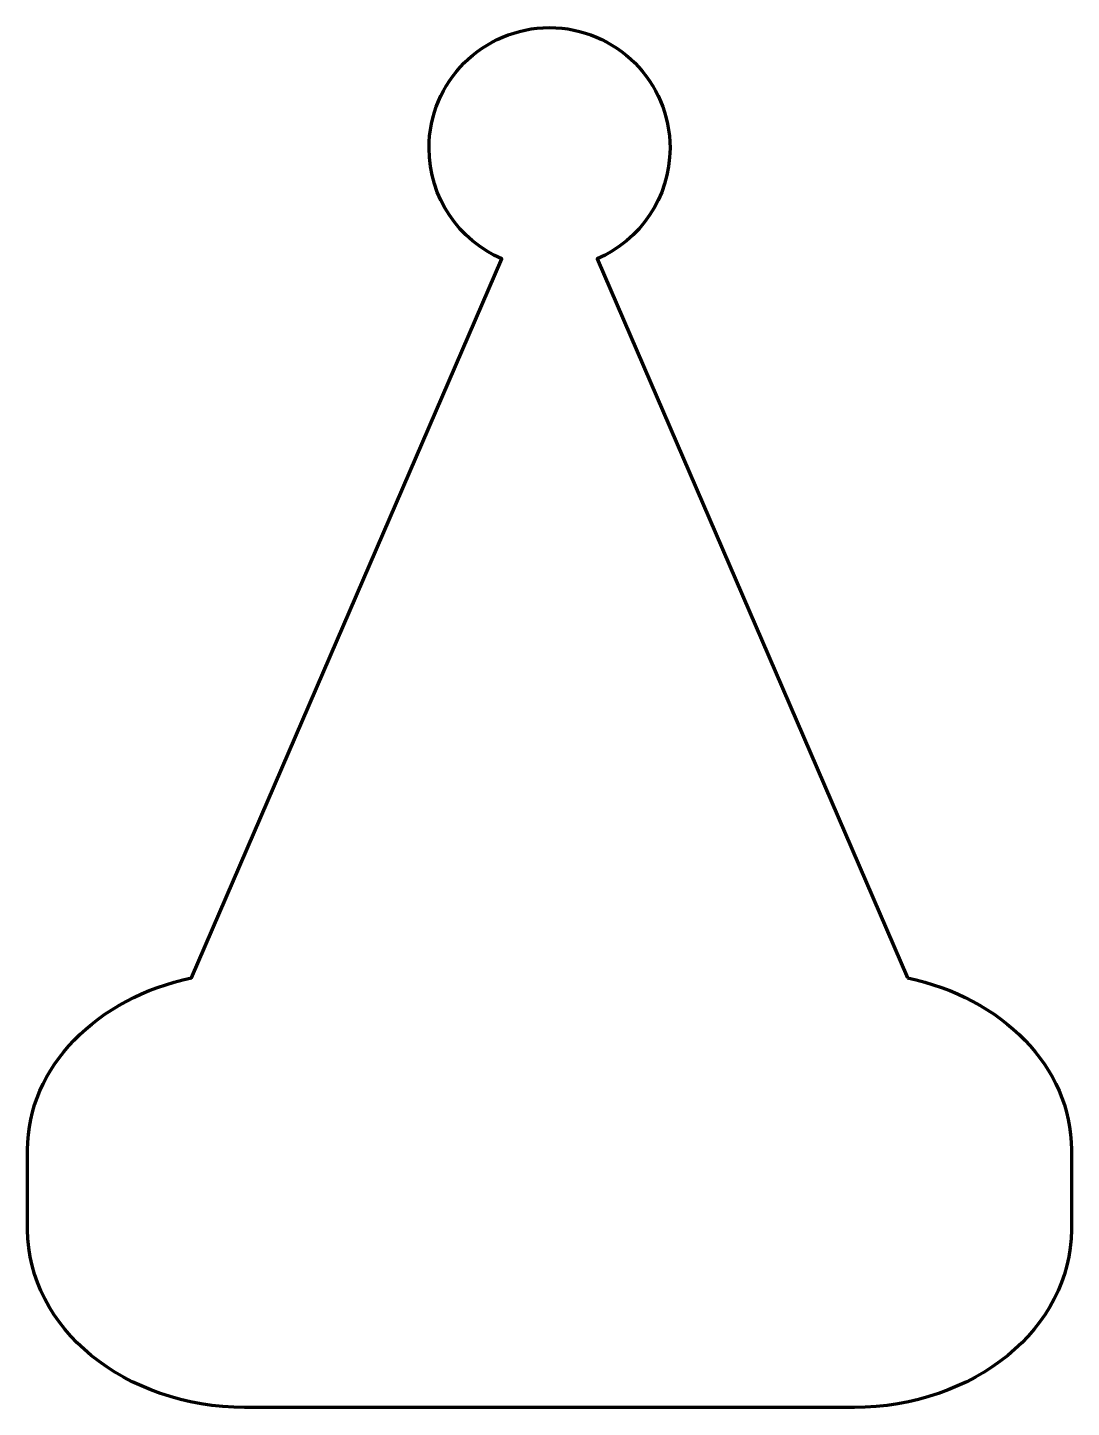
# Model space of a CAD drawing. Header units: inches. Extents: x 1 to 320, y 1 to 423.
import ezdxf

# ---------------------------------------------------------------- set-up
doc = ezdxf.new("R2010")
doc.units = ezdxf.units.IN
doc.header["$MEASUREMENT"] = 0
doc.layers.add('Layer 1', color=7, linetype='Continuous')

# ---------------------------------------------------------------- blocks, each defined once
blk = doc.blocks.new('block 2')
at = {"layer": 'Layer 1', "color": 7, "lineweight": 70}
blk.add_open_spline([(270.28, 132.38), (270.28, 132.38), (227.84, 230.71), (227.84, 230.71), (227.84, 230.71), (175.33, 352.38), (175.33, 352.38), (188.42, 358.04), (197.6, 371.06), (197.6, 386.24), (197.6, 406.6), (181.09, 423.11), (160.72, 423.11), (140.36, 423.11), (123.85, 406.6), (123.85, 386.24), (123.85, 371.06), (133.02, 358.04), (146.11, 352.38), (146.11, 352.38), (93.6, 230.71), (93.6, 230.71), (93.6, 230.71), (51.16, 132.38), (51.16, 132.38), (22.35, 126.41), (1, 105.15), (1, 79.77), (1, 79.77), (1, 55.34), (1, 55.34), (1, 25.33), (30.79, 1), (67.53, 1), (67.53, 1), (253.91, 1), (253.91, 1), (290.65, 1), (320.44, 25.33), (320.44, 55.34), (320.44, 55.34), (320.44, 79.77), (320.44, 79.77), (320.44, 105.15), (299.09, 126.41), (270.28, 132.38)], degree=3, knots=[0, 0, 0, 0, 1, 1, 1, 2, 2, 2, 3, 3, 3, 4, 4, 4, 5, 5, 5, 6, 6, 6, 7, 7, 7, 8, 8, 8, 9, 9, 9, 10, 10, 10, 11, 11, 11, 12, 12, 12, 13, 13, 13, 14, 14, 14, 15, 15, 15, 15], dxfattribs=at)

msp = doc.modelspace()

# ---------------------------------------------------------------- block references
at = {"layer": 'Layer 1'}
msp.add_blockref('block 2', (0, 0), dxfattribs=at)

doc.saveas('drawing.dxf')
